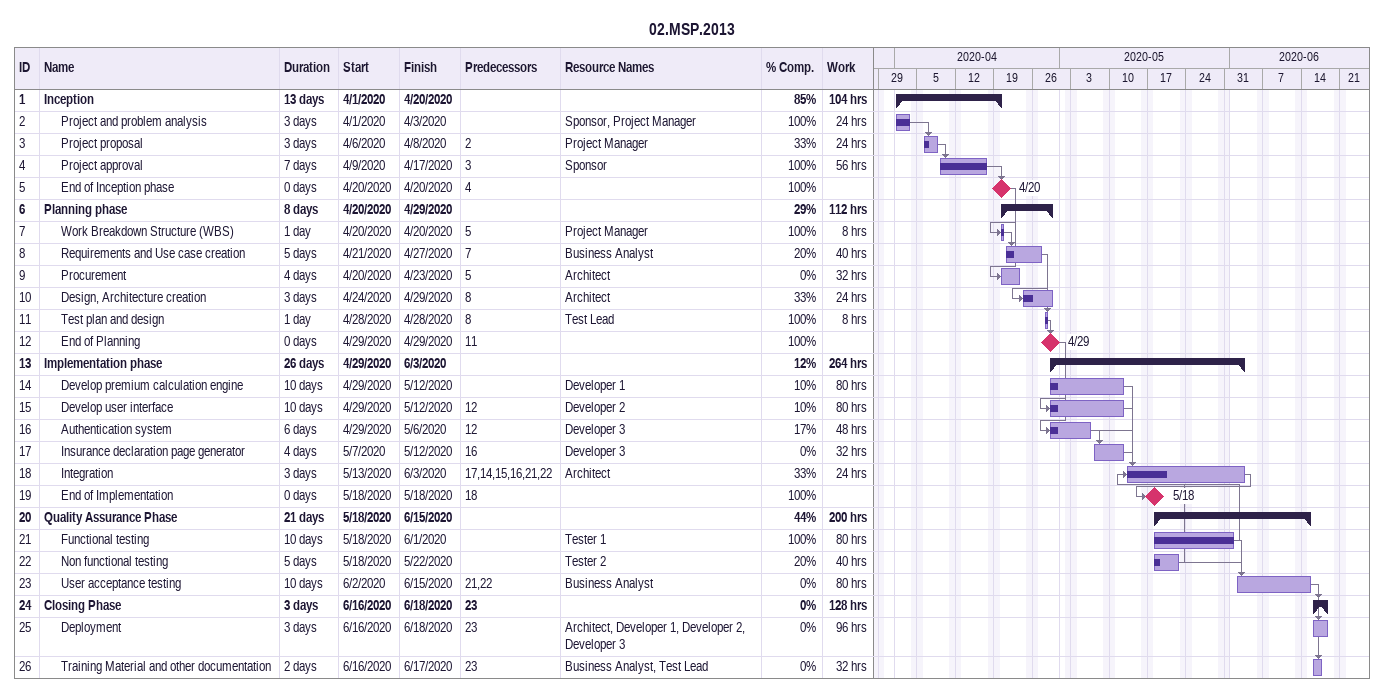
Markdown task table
02.MSP.2013

| ID | Level | Task | Duration | Start | Finish | Predecessors | Resources | % complete | Work (h) |
|---|---|---|---|---|---|---|---|---|---|
| 1 | 1 | **Inception** | 13d | 2020-04-01 | 2020-04-20 |  |  | 85 | 104 |
| 2 | 2 | Project and problem analysis | 3d | 2020-04-01 | 2020-04-03 |  | Sponsor, Project Manager | 100 | 24 |
| 3 | 2 | Project proposal | 3d | 2020-04-06 | 2020-04-08 | 2 | Project Manager | 33 | 24 |
| 4 | 2 | Project approval | 7d | 2020-04-09 | 2020-04-17 | 3 | Sponsor | 100 | 56 |
| 5 | 2 | End of Inception phase | 0d | 2020-04-20 | 2020-04-20 | 4 |  | 100 |  |
| 6 | 1 | **Planning phase** | 8d | 2020-04-20 | 2020-04-29 |  |  | 29 | 112 |
| 7 | 2 | Work Breakdown Structure (WBS) | 1d | 2020-04-20 | 2020-04-20 | 5 | Project Manager | 100 | 8 |
| 8 | 2 | Requirements and Use case creation | 5d | 2020-04-21 | 2020-04-27 | 7 | Business Analyst | 20 | 40 |
| 9 | 2 | Procurement | 4d | 2020-04-20 | 2020-04-23 | 5 | Architect | 0 | 32 |
| 10 | 2 | Design, Architecture creation | 3d | 2020-04-24 | 2020-04-29 | 8 | Architect | 33 | 24 |
| 11 | 2 | Test plan and design | 1d | 2020-04-28 | 2020-04-28 | 8 | Test Lead | 100 | 8 |
| 12 | 2 | End of Planning | 0d | 2020-04-29 | 2020-04-29 | 11 |  | 100 |  |
| 13 | 1 | **Implementation phase** | 26d | 2020-04-29 | 2020-06-03 |  |  | 12 | 264 |
| 14 | 2 | Develop premium calculation engine | 10d | 2020-04-29 | 2020-05-12 |  | Developer 1 | 10 | 80 |
| 15 | 2 | Develop user interface | 10d | 2020-04-29 | 2020-05-12 | 12 | Developer 2 | 10 | 80 |
| 16 | 2 | Authentication system | 6d | 2020-04-29 | 2020-05-06 | 12 | Developer 3 | 17 | 48 |
| 17 | 2 | Insurance declaration page generator | 4d | 2020-05-07 | 2020-05-12 | 16 | Developer 3 | 0 | 32 |
| 18 | 2 | Integration | 3d | 2020-05-13 | 2020-06-03 | 17, 14, 15, 16, 21, 22 | Architect | 33 | 24 |
| 19 | 2 | End of Implementation | 0d | 2020-05-18 | 2020-05-18 | 18 |  | 100 |  |
| 20 | 1 | **Quality Assurance Phase** | 21d | 2020-05-18 | 2020-06-15 |  |  | 44 | 200 |
| 21 | 2 | Functional testing | 10d | 2020-05-18 | 2020-06-01 |  | Tester 1 | 100 | 80 |
| 22 | 2 | Non functional testing | 5d | 2020-05-18 | 2020-05-22 |  | Tester 2 | 20 | 40 |
| 23 | 2 | User acceptance testing | 10d | 2020-06-02 | 2020-06-15 | 21, 22 | Business Analyst | 0 | 80 |
| 24 | 1 | **Closing Phase** | 3d | 2020-06-16 | 2020-06-18 | 23 |  | 0 | 128 |
| 25 | 2 | Deployment | 3d | 2020-06-16 | 2020-06-18 | 23 | Architect, Developer 1, Developer 2, Developer 3 | 0 | 96 |
| 26 | 2 | Training Material and other documentation | 2d | 2020-06-16 | 2020-06-17 | 23 | Business Analyst, Test Lead | 0 | 32 |
